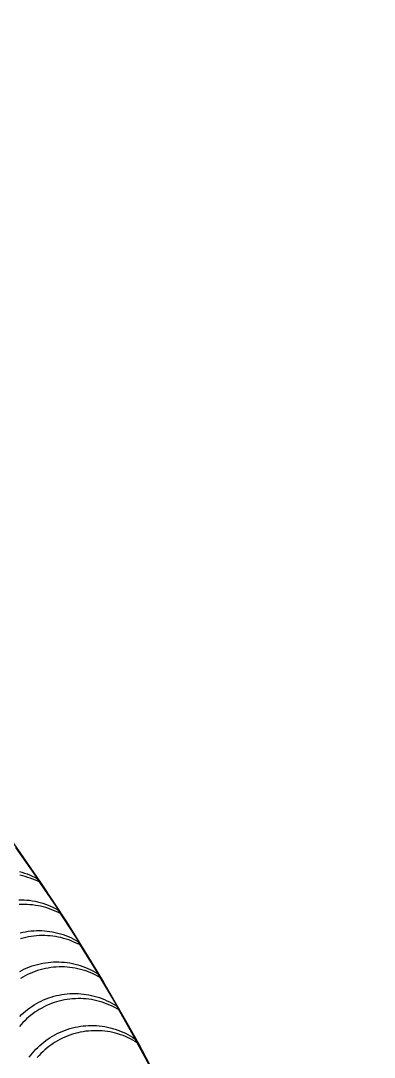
# Model space of a CAD drawing. Header units: metres. Extents: x -22.9 to 22.9, y -22.9 to 22.9.
# Drawn here: x 18.72 to 22.86, y 10.74 to 22.86 of the extents above; entities that cross this region are included whole.
import ezdxf

# ---------------------------------------------------------------- set-up
doc = ezdxf.new("R2010")
doc.units = ezdxf.units.M
doc.layers.add('SCAN_FOOTPRINTS', color=5, linetype='Continuous')
doc.layers.add('TANK_BOUNDARY', color=7, linetype='Continuous')

msp = doc.modelspace()

# ---------------------------------------------------------------- linework, layer by layer
at = {"layer": 'SCAN_FOOTPRINTS'}
for points in [[(18.665, 13.189), (18.954, 12.78), (18.954, 12.78), (18.925, 12.795), (18.896, 12.808), (18.867, 12.82), (18.837, 12.831), (18.807, 12.841), (18.776, 12.85), (18.746, 12.858), (18.715, 12.865)], [(18.709, 12.909), (18.739, 12.901), (18.77, 12.891), (18.8, 12.881), (18.829, 12.869), (18.858, 12.856), (18.887, 12.842), (18.915, 12.828), (19.196, 12.414), (19.196, 12.414), (19.168, 12.429), (19.139, 12.442), (19.11, 12.455), (19.08, 12.467), (19.05, 12.477), (19.02, 12.487), (18.989, 12.495), (18.958, 12.503), (18.927, 12.509), (18.896, 12.514), (18.864, 12.518), (18.833, 12.521), (18.801, 12.523), (18.769, 12.524), (18.737, 12.523), (18.706, 12.522)], [(18.702, 12.58), (18.734, 12.58), (18.766, 12.579), (18.797, 12.576), (18.829, 12.573), (18.86, 12.568), (18.892, 12.562), (18.923, 12.555), (18.953, 12.547), (18.984, 12.538), (19.014, 12.528), (19.044, 12.517), (19.073, 12.505), (19.102, 12.491), (19.13, 12.477), (19.158, 12.462), (19.431, 12.043), (19.431, 12.043), (19.403, 12.058), (19.374, 12.072), (19.346, 12.085), (19.316, 12.098), (19.286, 12.109), (19.256, 12.119), (19.226, 12.128), (19.195, 12.136), (19.164, 12.143), (19.133, 12.149), (19.101, 12.153), (19.07, 12.157), (19.038, 12.159), (19.006, 12.161), (18.975, 12.161), (18.943, 12.16), (18.911, 12.158), (18.879, 12.155), (18.848, 12.151), (18.817, 12.145), (18.785, 12.139), (18.755, 12.131), (18.724, 12.122)], [(18.72, 12.193), (18.751, 12.2), (18.782, 12.206), (18.813, 12.211), (18.845, 12.214), (18.877, 12.217), (18.908, 12.218), (18.94, 12.218), (18.972, 12.218), (19.004, 12.216), (19.035, 12.213), (19.067, 12.209), (19.098, 12.203), (19.129, 12.197), (19.16, 12.189), (19.191, 12.181), (19.221, 12.171), (19.251, 12.16), (19.281, 12.149), (19.31, 12.136), (19.338, 12.122), (19.367, 12.107), (19.394, 12.092), (19.659, 11.667), (19.659, 11.667), (19.631, 11.683), (19.603, 11.698), (19.574, 11.712), (19.545, 11.724), (19.516, 11.736), (19.486, 11.747), (19.455, 11.756), (19.425, 11.765), (19.394, 11.772), (19.363, 11.779), (19.331, 11.784), (19.3, 11.788), (19.268, 11.791), (19.236, 11.793), (19.205, 11.794), (19.173, 11.794), (19.141, 11.792), (19.109, 11.79), (19.078, 11.786), (19.046, 11.781), (19.015, 11.775), (18.984, 11.768), (18.953, 11.76), (18.923, 11.751), (18.893, 11.741), (18.863, 11.73), (18.834, 11.717), (18.805, 11.704), (18.777, 11.69), (18.749, 11.674), (18.722, 11.658)], [(18.714, 11.741), (18.742, 11.756), (18.77, 11.77), (18.799, 11.783), (18.829, 11.795), (18.859, 11.805), (18.889, 11.815), (18.92, 11.823), (18.951, 11.831), (18.982, 11.837), (19.013, 11.843), (19.045, 11.847), (19.076, 11.85), (19.108, 11.852), (19.14, 11.853), (19.172, 11.852), (19.203, 11.851), (19.235, 11.848), (19.267, 11.845), (19.298, 11.84), (19.329, 11.834), (19.36, 11.827), (19.391, 11.819), (19.421, 11.81), (19.451, 11.8), (19.481, 11.788), (19.511, 11.776), (19.539, 11.763), (19.568, 11.748), (19.596, 11.733), (19.623, 11.717), (19.879, 11.287), (19.879, 11.287), (19.852, 11.304), (19.824, 11.319), (19.796, 11.333), (19.767, 11.347), (19.737, 11.359), (19.708, 11.37), (19.678, 11.38), (19.647, 11.39), (19.616, 11.398), (19.585, 11.405), (19.554, 11.411), (19.523, 11.415), (19.491, 11.419), (19.459, 11.422), (19.428, 11.423), (19.396, 11.423), (19.364, 11.422), (19.332, 11.42), (19.301, 11.417), (19.269, 11.413), (19.238, 11.408), (19.207, 11.402), (19.176, 11.394), (19.145, 11.386), (19.115, 11.376), (19.085, 11.365), (19.056, 11.353), (19.026, 11.341), (18.998, 11.327), (18.97, 11.312), (18.942, 11.296), (18.916, 11.28), (18.89, 11.263), (18.865, 11.245), (18.841, 11.226), (18.817, 11.206), (18.794, 11.186), (18.772, 11.165), (18.75, 11.143), (18.73, 11.12), (18.71, 11.097)], [(18.713, 11.215), (18.735, 11.236), (18.758, 11.257), (18.781, 11.277), (18.805, 11.296), (18.83, 11.314), (18.855, 11.332), (18.881, 11.349), (18.908, 11.364), (18.936, 11.38), (18.964, 11.394), (18.993, 11.407), (19.022, 11.419), (19.052, 11.431), (19.082, 11.441), (19.113, 11.45), (19.143, 11.458), (19.174, 11.465), (19.206, 11.47), (19.237, 11.475), (19.269, 11.479), (19.3, 11.481), (19.332, 11.482), (19.364, 11.483), (19.396, 11.482), (19.427, 11.48), (19.459, 11.477), (19.491, 11.472), (19.522, 11.467), (19.553, 11.46), (19.584, 11.453), (19.614, 11.444), (19.645, 11.435), (19.675, 11.424), (19.704, 11.412), (19.733, 11.399), (19.762, 11.385), (19.79, 11.37), (19.817, 11.354), (19.844, 11.337), (20.092, 10.903), (20.092, 10.903), (20.065, 10.92), (20.038, 10.936), (20.01, 10.951), (19.981, 10.965), (19.952, 10.978), (19.923, 10.99), (19.893, 11), (19.862, 11.01), (19.832, 11.019), (19.801, 11.026), (19.77, 11.033), (19.738, 11.038), (19.707, 11.042), (19.675, 11.046), (19.644, 11.048), (19.612, 11.048), (19.58, 11.048), (19.548, 11.047), (19.517, 11.044), (19.485, 11.041), (19.454, 11.036), (19.422, 11.03), (19.391, 11.024), (19.361, 11.016), (19.33, 11.006), (19.3, 10.996), (19.27, 10.985), (19.241, 10.973), (19.212, 10.96), (19.184, 10.945), (19.156, 10.93), (19.129, 10.914), (19.103, 10.898), (19.078, 10.88), (19.053, 10.862), (19.029, 10.843), (19.006, 10.823), (18.983, 10.802), (18.961, 10.78), (18.94, 10.758), (18.919, 10.735)], [(18.825, 10.737), (18.843, 10.761), (18.862, 10.785), (18.883, 10.808), (18.903, 10.831), (18.925, 10.853), (18.948, 10.874), (18.971, 10.894), (18.994, 10.914), (19.019, 10.933), (19.044, 10.951), (19.07, 10.968), (19.096, 10.984), (19.123, 10.999), (19.151, 11.014), (19.179, 11.027), (19.209, 11.04), (19.238, 11.052), (19.268, 11.062), (19.298, 11.072), (19.329, 11.08), (19.36, 11.088), (19.391, 11.094), (19.423, 11.099), (19.454, 11.103), (19.486, 11.106), (19.517, 11.108), (19.549, 11.109), (19.581, 11.109), (19.613, 11.107), (19.644, 11.104), (19.676, 11.101), (19.707, 11.096), (19.739, 11.09), (19.77, 11.083), (19.8, 11.075), (19.831, 11.065), (19.861, 11.055), (19.89, 11.044), (19.92, 11.031), (19.949, 11.018), (19.977, 11.003), (20.005, 10.988), (20.032, 10.971), (20.059, 10.954), (20.298, 10.515)]]:
    msp.add_lwpolyline(points, dxfattribs=at)
at = {"layer": 'TANK_BOUNDARY'}
msp.add_circle((0, 0), 22.86, dxfattribs=at)

doc.saveas('drawing.dxf')
